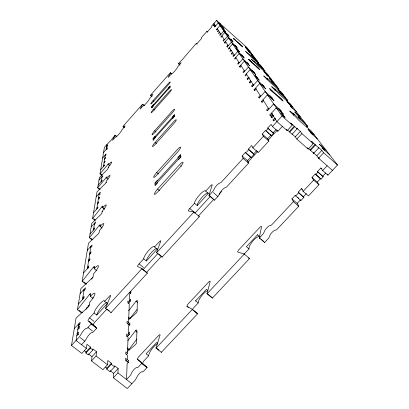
<?xml version="1.0" encoding="UTF-8"?>
<svg xmlns="http://www.w3.org/2000/svg" width="409" height="409" viewBox="0 0 409 409"><rect width="100%" height="100%" fill="white"/><g stroke="black" fill="none" stroke-linecap="round" stroke-linejoin="round"><path stroke-width="0.61" d="M126.074 360.922L127.271 359.644L127.424 355.263L125.737 353.943L125.819 351.955L127.496 353.269L126.202 354.659M127.496 353.269L128.073 337.251L126.458 335.983L126.529 334.153L128.508 335.707M129.648 334.736L128.206 333.601L128.477 326.039L129.827 324.582L129.888 322.849L128.232 324.639M127.393 323.882L128.6 322.578L129.28 303.672L127.792 302.491L127.853 300.937L129.336 302.118M130.374 301.356L129.392 300.574L129.622 294.148L130.87 292.793L130.921 291.315L129.264 293.115M157.593 343.698A8.18 2.377 -52.9 0 0 151.841 349.051A8.18 2.377 -52.9 0 0 148.656 355.82L144.142 360.631A2.347 0.68 -53.2 0 0 142.639 363.284L146.954 367.343A2.403 0.706 -53.3 0 1 147.02 367.589L143.774 371.035A2.388 0.7 -53.3 0 1 142.332 371.842A4.79 1.401 -53.5 0 0 139.454 373.448A4.79 1.401 -53.5 0 0 136.56 377.982L135.103 380.258L127.306 388.55L113.359 377.778L117.935 372.885L118.175 368.519L114.632 365.774L114.566 366.847L110.021 371.725L106.759 369.199L106.846 368.12L111.376 363.248L107.823 360.487L107.48 364.787L102.904 369.705L91.514 360.912L92.005 356.643L96.539 351.74L92.955 348.959L92.838 350.002L88.293 354.925L85.864 353.049L86.002 352.001L90.537 347.083L86.943 344.291L86.396 348.458L81.82 353.422L71.493 345.452L76.038 318.079A2.28 0.475 -52.2 0 1 76.442 317.67L87.628 307.548A2.275 0.481 -52.1 0 0 89.198 305.068L89.566 302.399A7.843 1.641 -51.9 0 0 94.98 293.887A7.843 1.641 -51.9 0 0 90.409 296.32L92.925 298.304A7.837 1.667 -52 0 1 93.364 297.829M113.359 377.778L113.641 373.376L118.175 368.519M106.759 369.199L111.304 364.322L111.376 363.248M91.514 360.912L96.089 355.968L96.539 351.74M144.259 105.65L142.547 104.188L140.098 109.121L143.518 105.466A4.596 0.593 -49.6 0 0 146.545 102.95A4.596 0.593 -49.6 0 0 149.546 98.651L152.981 94.51L150.451 95.287L152.071 96.657M85.864 353.049L90.409 348.12L90.537 347.083M90.409 296.32L90.757 293.769A2.203 0.455 -51.9 0 0 89.474 294.47L77.833 309.26A2.209 0.455 -52.1 0 1 77.429 309.736L81.187 312.68M96.555 270.553L94.223 268.693L94.525 266.499A2.04 0.394 -51.4 0 0 93.324 267.21L82.531 280.855A2.045 0.394 -51.6 0 1 82.153 281.3L85.639 284.061M102.117 228.074L100.067 226.417L100.302 224.71A1.789 0.307 -50.9 0 0 99.229 225.425L89.729 237.343A1.789 0.307 -51 0 1 89.397 237.731L92.122 239.93M104.576 209.28L102.649 207.706A5.946 0.976 -50.7 0 1 106.243 205.211A5.946 0.976 -50.7 0 1 102.153 211.289L101.938 212.849A1.718 0.286 -50.7 0 1 100.757 214.607L92.097 223.023A1.723 0.281 -50.8 0 0 91.785 223.355L89.397 237.731M102.649 207.706L102.858 206.202A1.682 0.271 -50.6 0 0 101.846 206.908L92.915 218.069A1.682 0.271 -50.8 0 1 92.603 218.437L95.006 220.385M92.603 218.437L97.025 191.841L105.292 183.575L106.141 182.337L106.34 180.982A5.332 0.792 -50.3 0 0 109.995 175.66A5.332 0.792 -50.3 0 0 106.739 178.094L106.861 176.8L97.685 187.864L99.842 189.638M109.837 165.609L108.605 164.587A5.056 0.711 -50.2 0 1 111.708 162.199A5.056 0.711 -50.2 0 1 108.247 167.194L108.063 168.411L107.265 169.566L99.407 177.496L97.685 187.864M108.605 164.587L108.712 163.431L100 173.917L101.805 175.405M86.672 308.872L86.851 307.624M103.559 152.531L106.964 148.682L107.061 148.053L106.212 149.014L106.708 149.428M82.516 299.531L84.131 289.24M87.362 268.718L90.885 246.346M93.436 230.139L94.535 223.181M96.749 209.101L99.213 193.442L100.169 194.219M101.033 181.887L101.826 176.872M103.441 166.616L105.261 155.042M106.11 149.643L106.923 144.484M77.429 309.736L80.962 288.473A2.101 0.414 -51.8 0 1 81.335 288.089L91.739 278.457A2.096 0.414 -51.6 0 0 93.186 276.213L93.503 273.923A7.239 1.416 -51.5 0 0 98.497 266.198A7.239 1.416 -51.5 0 0 94.223 268.693M82.153 281.3L88.472 243.299A1.835 0.322 -51.1 0 1 88.799 242.951L97.996 234.142A1.835 0.322 -51 0 0 99.259 232.235L99.505 230.466A6.34 1.104 -50.9 0 0 103.871 223.902A6.34 1.104 -50.9 0 0 100.067 226.417M100 173.917L104.423 147.306L109.438 141.805A2.572 0.322 -50 0 0 110.957 140.42A2.572 0.322 -50 0 0 112.593 138.237L115.169 135.154L116.642 136.386M150.461 95.292L170.302 72.792L168.14 77.419L171.637 73.676A4.637 0.598 -49.3 0 0 174.842 70.967A4.637 0.598 -49.3 0 0 177.751 66.764L181.156 62.746L178.309 63.738L180.977 60.885A2.623 0.337 -49.2 0 0 182.424 59.586A2.623 0.337 -49.2 0 0 184.035 57.567L196.279 43.41L197.118 44.146M302.491 189.433L301.535 188.605L298.238 192.123L303.887 197.368L300.866 200.584L295.221 195.344L291.934 198.851L297.19 203.375L298.723 206.264L277.363 228.974A2.418 0.767 -49.6 0 1 275.917 230.057L274.966 230.17A4.842 1.534 -49.8 0 0 271.612 232.864A4.842 1.534 -49.8 0 0 269.434 236.653L268.565 238.283L264.659 242.486L259.342 238.012A2.418 0.746 -50 0 1 259.332 237.711L261.576 226.581A2.372 0.716 -49.9 0 0 259.695 227.527L239.05 249.582A2.362 0.711 -50.5 0 0 237.695 252.087L244.117 253.928A2.423 0.741 -50.5 0 1 244.255 254.096L249.567 258.534L212.343 298.12L207.026 293.78A2.403 0.726 -51.5 0 1 207.046 293.447L210.211 281.443A2.352 0.695 -51.3 0 0 208.493 282.225L188.365 303.734A2.347 0.69 -51.8 0 0 186.928 306.31L188.375 307.481M115.164 135.18L112.449 140.379L115.788 136.816A4.565 0.583 -49.9 0 0 118.646 134.484A4.565 0.583 -49.9 0 0 121.734 130.098L125.159 125.962L122.956 126.366L142.547 104.188M193.104 309.971L197.537 313.55A2.403 0.736 -52 0 1 197.639 313.754L161.356 352.343L156.028 348.141A2.398 0.7 -52.8 0 1 156.085 347.773L160.123 334.94A2.347 0.675 -52.6 0 0 158.569 335.569L138.932 356.551A2.347 0.665 -53.1 0 0 137.414 359.199L141.626 363.182A2.408 0.69 -53.2 0 1 141.693 363.422L147.02 367.589M142.511 104.3L144.142 105.696M127.905 340.595L135.466 330.774A2.178 0.578 -52.5 0 1 136.851 330.181L136.662 342.399A2.25 0.613 -52.8 0 1 135.2 344.92L127.547 351.351M127.388 348.851L128.61 349.807A2.188 0.588 -52.9 0 0 129.014 349.337L136.933 339.03M128.605 310.825L136.023 301.259A2.014 0.501 -52 0 1 137.312 300.635L137.148 311.162A2.076 0.527 -52.2 0 1 135.793 313.447L128.84 319.46M128.518 317.987L129.653 318.887A2.025 0.511 -52.3 0 0 130.026 318.453L137.035 309.388M85.941 309.245L89.428 304.807M91.412 279.178L92.95 277.23M81.544 344.7L85.22 340.661L86.304 338.938A4.857 1.115 -52.6 0 1 89.367 334.439A4.857 1.115 -52.6 0 1 92.081 332.66A2.418 0.557 -52.5 0 0 93.446 331.76L96.688 328.233A2.439 0.562 -52.5 0 0 96.657 328.013L93.303 324.695L88.835 321.203M146.376 272.236L141.821 268.56L137.49 266.412A2.377 0.542 -51.3 0 1 139.05 263.882L143.682 258.825A8.313 1.907 -51.1 0 1 149.055 250.057A8.313 1.907 -51.1 0 1 154.53 246.975L159.198 241.877A2.382 0.552 -50.9 0 1 160.798 240.973L156.662 252.384A2.434 0.573 -51 0 0 156.606 252.696L162.076 257.149L199.347 216.632L193.779 211.934L188.319 210.937A2.393 0.562 -50.3 0 1 189.786 208.483L194.541 203.293A8.379 1.963 -50 0 1 199.623 194.812A8.379 1.963 -50 0 1 205.671 191.141L210.461 185.911A2.403 0.567 -49.8 0 1 212.23 184.832L209.014 195.328A2.454 0.593 -49.9 0 0 208.994 195.604L214.454 200.206L218.375 195.901L219.321 194.306A4.908 1.222 -49.8 0 1 221.663 190.574A4.908 1.222 -49.8 0 1 224.93 187.731L225.783 187.521A2.449 0.608 -49.7 0 0 227.184 186.366L248.575 163.109L247.522 160.614L242.118 155.962L245.41 152.373L245.666 152.971L251.085 157.644L254.117 154.346L248.437 149.075L251.739 145.476L252.834 147.828L258.289 152.547L268.866 141.049L267.609 138.763L262.205 134.055L265.533 130.43L271.254 135.706L273.503 133.257L267.777 127.981L271.111 124.346L272.409 126.493L277.859 131.274L282.363 126.381M207.741 32.137L206.903 31.396L201.371 37.648L201.683 38.323L196.565 44.111L196.279 43.41M257.951 63.692L258.687 62.868L246.668 47.296L216.576 20.45L211.591 26.089L211.964 26.697L207.245 32.035L206.903 31.396M214.577 24.433L213.692 25.435L213.498 25.133L214.382 24.131M106.601 146.519L107.536 144.955L106.698 145.906L107.194 146.315M214.981 25.067L214.091 26.074L214.285 26.386L215.18 25.373M106.299 148.436L107.245 146.857L106.401 147.813L106.897 148.227M153.002 100.737L167.9 83.917A3.415 0.455 -49.4 0 1 170.236 81.974A3.415 0.455 -49.4 0 1 168.068 85.113L153.068 102.045A3.4 0.455 -49.5 0 1 150.798 103.912A3.4 0.455 -49.5 0 1 153.002 100.737L153.922 101.524M102.649 157.992L106.13 154.06L105.154 155.706M217.465 28.937L216.54 29.98L216.335 29.652L220.022 25.486L224.112 29.136L222.869 27.899M104.704 158.574L105.588 157.577L104.597 159.259M218.37 30.343L217.435 31.396L217.644 31.738L218.585 30.68M151.708 106.877L170.011 86.233M151.744 107.705L170.129 86.974M104.142 162.148L105.041 161.141L104.929 161.841L104.029 162.854M219.495 32.096L218.544 33.17L218.764 33.518L219.715 32.444M153.441 109.239L169.019 91.682A3.574 0.501 -49.4 0 1 171.468 89.683A3.574 0.501 -49.4 0 1 169.208 92.986L153.513 110.665A3.558 0.496 -49.6 0 1 151.141 112.582A3.558 0.496 -49.6 0 1 153.441 109.239L154.403 110.057M103.554 165.89L104.464 164.868L104.351 165.589L100.706 169.699M220.676 33.937L219.71 35.026L219.935 35.384L223.81 31.023L228.35 35.2L227.276 34.244M222.107 36.171L221.126 37.28L220.891 36.907L224.817 32.49L229.158 36.355L227.818 35.026M98.978 180.067L102.771 175.804L102.654 176.591L101.698 177.659M231.075 39.714L232.194 40.711L227.445 36.335L223.391 40.885L223.145 40.496L224.152 39.361M101.161 181.069L102.127 179.991L101.999 180.798L98.134 185.144M225.722 41.8L224.689 42.955L224.439 42.551L228.544 37.94L233.074 41.974L231.668 40.568M235.231 45.701L236.402 46.744L231.417 42.147L227.174 46.907L226.903 46.478L227.961 45.292M154.556 130.854L171.867 111.453A3.967 0.619 -49.5 0 1 174.602 109.321A3.967 0.619 -49.5 0 1 172.102 113.063L154.648 132.618A3.952 0.613 -49.7 0 1 152.01 134.643A3.952 0.613 -49.7 0 1 154.556 130.854L155.89 131.984M96.192 196.826L100.225 192.312L100.087 193.201L99.075 194.336M229.679 47.971L228.6 49.182L228.319 48.737L232.624 43.906L237.373 48.129L235.881 46.636M230.906 49.883L229.812 51.11L230.098 51.57L231.197 50.338M98.324 199.117L99.351 197.966L99.494 197.046L98.467 198.191L99.377 198.932M153.099 138.825L174.444 114.929M153.145 139.944L174.602 115.936M97.705 203.028L98.748 201.862L98.6 202.813L97.557 203.984M232.747 52.756L231.627 54.003L231.33 53.528L232.445 52.28M155.154 142.388L173.39 122.005A4.182 0.685 -49.5 0 1 176.279 119.811A4.182 0.685 -49.5 0 1 173.646 123.794L155.256 144.346A4.162 0.68 -49.8 0 1 152.47 146.422A4.162 0.68 -49.8 0 1 155.154 142.388L156.56 143.574M96.907 208.115L97.966 206.928L97.812 207.915L93.564 212.665M234.06 54.806L232.925 56.074L233.237 56.57L237.798 51.473L243.161 56.422L241.903 55.307M236.044 57.889L234.884 59.187L234.556 58.671L239.188 53.502L244.275 58.017L242.655 56.386M91.197 226.903L95.65 221.939L95.481 223.028L94.361 224.275M238.887 62.321L237.69 63.656L238.033 64.208L242.844 58.845L248.503 64.08L247.179 62.904M93.615 229.004L94.75 227.741L94.576 228.871L90.026 233.938M241.085 65.747L239.858 67.112L239.5 66.539L244.388 61.099L249.741 65.849L248.012 64.106M244.25 70.685L242.987 72.091L243.37 72.705L248.462 67.056L254.449 72.603L253.059 71.365M156.708 172.511L177.363 149.587A4.734 0.879 -49.7 0 1 180.66 147.255A4.734 0.879 -49.7 0 1 177.695 151.882L156.841 175.016A4.714 0.869 -50.1 0 1 153.682 177.194A4.714 0.869 -50.1 0 1 156.708 172.511L158.528 174.029M87.301 250.323L92.081 245.017L91.887 246.274L90.686 247.609M246.709 74.515L245.41 75.951L245.006 75.312L250.18 69.571L255.829 74.581L253.989 72.705M257.885 63.134L258.376 62.587L248.902 53.962L245.569 51.462L251.295 57.142L260.308 64.97L265.012 71.064L264.49 71.636M248.892 77.92L247.568 79.387L247.148 78.722L248.468 77.26L249.337 78.022M89.617 254.398L90.844 253.038L91.049 251.729L89.827 253.079L90.793 253.851M155.031 183.406L180.64 155.037M155.103 185.016L180.865 156.489M251.136 81.417L249.781 82.915L249.347 82.219L250.697 80.726M88.523 261.351L89.775 259.971L89.985 258.606L88.738 259.986L89.627 260.691M157.567 189.05L179.551 164.75A5.041 0.997 -49.9 0 1 183.074 162.363A5.041 0.997 -49.9 0 1 179.924 167.347L157.71 191.887A5.02 0.987 -50.2 0 1 154.346 194.111A5.02 0.987 -50.2 0 1 157.567 189.05L159.5 190.66M264.158 71.34L264.679 70.767L254.679 61.652L254.117 61.207L254.654 61.933L251.228 59.111L257.343 65.195L266.816 73.4L278.918 89.09L278.34 89.724M262.706 85.256L264.214 86.596L257.675 80.527L252.128 86.652L251.673 85.931L253.053 84.402L253.953 85.2M83.543 272.941L88.641 267.307L88.86 265.886L87.587 267.292L88.492 268.013M255.962 88.937L254.546 90.501L254.071 89.74L259.715 83.508L265.855 88.942L263.805 86.841M266.862 79.648L267.45 79.009L266.775 78.104L278.918 89.09M80.098 293.682L85.481 287.752L85.236 289.357L83.881 290.845M270.533 96.529L272.138 97.95L265.15 91.452L259.234 97.966L258.718 97.143L260.185 95.522M263.488 100.67L261.975 102.337L261.433 101.473L267.471 94.842L273.999 100.614L271.786 98.329M78.364 304.086L83.896 298.008L84.157 296.331L82.776 297.844L83.763 298.621M274.945 90.522L275.564 89.837L274.828 88.814L287.737 100.517L287.118 101.192M277.721 89.668L278.549 88.758M279.459 109.382L281.177 110.895L273.672 103.906L267.328 110.854L266.734 109.914L268.314 108.186M74.274 328.698L80.149 322.277L79.852 324.189L78.375 325.804M272.097 114.091L270.472 115.865L269.853 114.878L276.331 107.792L283.309 113.953L280.896 111.447M273.324 115.998L271.678 117.792L271.049 116.78L272.68 114.995L273.565 115.773M286.571 101.008L287.348 100.164M77.787 329.536L79.28 327.911L79.581 325.963L78.099 327.583L79.08 328.345M95.747 327.302L91.187 323.739L87.94 320.503A2.377 0.521 -52.3 0 1 89.576 317.895L94.09 312.962A8.298 1.841 -52.1 0 1 99.745 303.928A8.298 1.841 -52.1 0 1 104.673 301.413L109.223 296.438A2.377 0.532 -51.9 0 1 110.665 295.697L105.655 307.972A2.428 0.552 -52.1 0 0 105.563 308.32L111.038 312.634L147.352 273.156A2.439 0.583 -51.5 0 0 147.286 272.972L146.166 272.409M275.339 119.142L273.672 120.962L273.018 119.924L274.679 118.114L275.574 118.896M76.82 335.687L78.334 334.035L78.64 332.031L77.137 333.672L78.487 334.72M94.09 312.962L96.769 315.063L107.352 303.529A8.292 1.866 -52.1 0 0 107.23 302.854M143.682 258.825L146.356 260.993L157.204 249.158L154.53 246.975M194.541 203.293L197.215 205.533L208.345 193.396L205.671 191.141M245.666 152.971L248.698 149.668L248.437 149.075M265.84 130.977L268.089 128.523L267.777 127.981M71.493 345.452L79.295 336.944L80.839 334.69A4.862 1.084 -52.5 0 1 83.917 330.196A4.862 1.084 -52.5 0 1 86.616 328.396A2.423 0.542 -52.4 0 0 87.971 327.491L91.217 323.954A2.439 0.547 -52.4 0 0 91.187 323.739M105.563 308.32L141.882 268.739A2.439 0.567 -51.4 0 0 141.821 268.56M156.606 252.696L193.881 212.072A2.454 0.588 -50.3 0 0 193.779 211.934M208.994 195.604L212.915 191.294L213.871 189.699A4.918 1.186 -49.8 0 1 216.228 185.972A4.918 1.186 -49.8 0 1 219.485 183.114L220.328 182.895A2.454 0.593 -49.7 0 0 221.724 181.729L243.12 158.416L242.118 155.962M252.834 147.828L263.411 136.299L262.205 134.055M272.409 126.493L281.985 116.059L216.576 20.45M106.887 309.056L94.924 322.082A2.377 0.537 -52.4 0 0 93.303 324.695M158.114 253.258L144.397 268.202A2.377 0.557 -51.4 0 0 143.104 269.996M210.635 196.054L195.129 212.941A2.393 0.578 -50.3 0 0 194.842 213.268M247.522 160.614L250.814 157.036L251.085 157.644M253.836 153.748L256.724 150.604M267.609 138.763L270.932 135.149L270.032 134.362M273.176 132.705L276.09 129.53M146.586 272.394L161.269 256.428M198.339 216.11L213.784 199.316M247.885 162.225L257.828 151.412M268.207 140.129L277.282 130.256M219.081 194.275L221.673 191.453M293.299 115.231L294.015 114.459L293.043 113.114L307.757 126.458L307.047 127.225M129.392 300.574L130.66 299.194L130.609 300.733L128.063 303.498M272.399 113.927L271.469 113.109L276.908 121.591L287.195 130.624L292.266 125.123L290.763 122.991L297.139 128.809L292.108 134.259L287.537 130.016M289.327 131.586L294.347 126.146M289.695 132.138L294.725 126.683M308.294 148.268L313.729 153.268L318.754 147.874L311.546 141.315L313.243 143.62L308.176 149.07L296.842 139.106L295.303 136.841L300.318 131.417L296.755 128.273L297.139 128.809M306.52 126.908L307.312 126.059M296.842 139.106L301.914 133.631L300.318 131.417M128.206 333.601L129.581 332.118L129.525 333.928L126.969 336.679M310.063 149.822L315.083 144.433M310.482 150.415L315.513 145.011M332.445 170.4L318.575 158.206L316.827 155.768L321.842 150.394L318.32 147.286L318.754 147.874M127.194 361.694L128.666 360.124L128.595 362.185L127.122 363.765L126.555 379.557L130.226 375.595L131.238 373.846A4.796 1.37 -53.4 0 1 134.152 369.317A4.796 1.37 -53.4 0 1 137.01 367.696A2.393 0.685 -53.3 0 0 138.447 366.878L141.693 363.422M318.575 158.206L323.642 152.787L321.842 150.394M319.398 158.073L318.989 158.508L318.146 157.327M192.332 309.741A2.347 0.706 -51.9 0 1 193.569 307.941L198.196 303.008L195.599 300.901L206.438 289.332L207.736 290.395M257.399 234.608A8.257 2.515 -50.2 0 1 257.512 234.827L246.397 246.693L248.994 248.866L244.25 253.923A2.357 0.726 -50.5 0 0 243.963 254.245M301.535 188.605L303.115 191.356L308.422 195.947L318.974 184.72L313.672 180.103L311.985 177.455L315.303 173.917L320.993 179.162L323.243 176.77L317.542 171.524L320.871 167.971L321.827 168.81M295.595 196.044L298.621 192.813L298.238 192.123M320.993 179.162L315.733 174.561L317.977 172.169L317.542 171.524M156.028 348.141L192.317 309.46A2.408 0.721 -52 0 0 192.215 309.255L186.928 306.31M207.026 293.78L244.255 254.096M259.342 238.012L263.253 233.8L264.132 232.174A4.847 1.498 -49.8 0 1 266.325 228.386A4.847 1.498 -49.8 0 1 269.674 225.681L270.61 225.553A2.423 0.746 -49.6 0 0 272.057 224.464L293.417 201.693L291.934 198.851M303.115 191.356L313.672 180.103M294.015 114.459A7.403 0.373 42.3 0 0 289.787 111.233A7.403 0.373 42.3 0 0 296.305 117.516L298.913 120.425L311.07 130.747L337.507 165.011L327.952 175.175L322.655 170.527L327.144 165.742M297.19 203.375L300.477 199.878L300.866 200.584M303.493 196.668L306.377 193.595M318.974 184.72L317.236 182.036L320.554 178.503M322.793 176.121L325.707 173.017M280.911 112.899L282.461 115.18L285.093 117.501L283.376 115.072L280.911 112.899L283.565 115.292M255.032 75.404L257.169 77.296L259.173 80.184L257.005 78.262L255.047 75.43L257.215 77.357M248.324 258.033L249.424 258.36A2.418 0.762 -50.5 0 1 249.567 258.534M239.454 51.815C237.215 50.384 233.038 43.962 239.475 51.81L237.634 50.174M236.31 48.242L238.13 49.878M225.507 31.713L222.961 28.891L225.507 31.713L223.927 30.292M222.961 28.881L224.526 30.281M195.901 312.629L197.537 313.55M220.64 24.704L218.708 22.725M218.713 22.715L220.64 24.693L219.152 23.364M84.203 350.61L86.002 352.001M88.421 353.872L92.005 356.643M105.512 367.088L106.846 368.12M110.098 370.636L113.641 373.376M80.21 337.655L84.77 341.193M90.409 348.12L92.838 350.002M111.304 364.322L114.566 366.847M86.396 348.458L76.069 340.462L78.681 323.882L79.678 324.664M96.089 355.968L107.48 364.787M117.935 372.885L131.882 383.683M128.411 362.645L125.481 360.36L125.563 358.315L127.271 359.644M137.414 359.199L141.77 362.604M142.516 363.877L146.954 367.343M91.217 323.954L96.688 328.233M87.971 327.491L92.536 331.05M89.576 317.895L94.034 321.387M79.09 310.242L82.378 312.819M127.179 347.901L129.014 349.337M88.037 305.779L88.86 306.428M148.656 355.82L146.054 353.775L156.627 342.491L157.496 343.177M128.6 322.578L127.041 321.346L126.969 323.064L129.863 325.349M89.474 294.47L90.721 295.451M135.466 330.774L137.358 332.266M107.48 309.414L109.3 310.85M156.085 347.773L159.04 350.104M83.697 281.775L86.682 284.143M128.564 317.297L130.026 318.453M104.673 301.413L107.352 303.529M129.193 292.282L130.64 293.432M93.324 267.21L94.673 268.284M136.023 301.259L137.715 302.609M90.752 238.166L92.797 239.812M139.05 263.882L143.503 267.481M141.882 268.739L147.352 273.156M192.317 309.46L197.639 313.754M93.876 218.851L95.317 220.016M99.229 225.425L101.008 226.867M158.943 254.24L162.128 256.837A2.428 0.588 -51.1 0 0 162.076 257.149M207.537 293.846L211.479 297.057M102.153 211.289L102.644 211.683M101.846 206.908L104.234 208.861M98.83 188.242L100.123 189.306M106.166 182.24L106.606 182.603M105.987 177.562L108.037 179.162M101.089 174.28L102.071 175.093M107.884 164.167L109.924 165.86M108.247 167.194L108.661 167.537M106.964 148.682L107.465 149.101M189.786 208.483L194.239 212.199M115.123 135.277L116.759 136.647M257.512 234.827L260.109 237.016M209.924 196.095L213.109 198.774M259.332 237.711L260.216 238.457M261.545 239.572L263.754 241.438M122.956 126.366L124.183 127.378M123.472 126.8L124.29 127.49M213.355 192.613L217.905 196.453M180.676 165.701L181.427 166.335M243.12 158.416L248.575 163.109M293.417 201.693L298.723 206.264M246.765 153.539L250.364 156.647M297.609 197.404L298.565 198.227M248.698 149.668L254.117 154.346M298.621 192.813L303.887 197.368M170.302 72.792L171.611 73.922M170.277 72.894L171.504 73.952M311.985 177.455L317.236 182.036M263.411 136.299L268.866 141.049M178.309 63.738L179.94 65.159M268.089 128.523L273.503 133.257M317.977 172.169L323.243 176.77M266.883 131.611L269.132 133.574M261.433 101.473L262.327 102.26M266.734 109.914L267.665 110.732M292.179 134.096L295.303 136.841M316.827 155.768L313.304 152.669L313.729 153.268M269.853 114.878L271.162 116.028M271.049 116.78L272.368 117.945M273.018 119.924L273.912 120.711M267.45 79.009L263.708 75.962L270.702 82.981L281.162 91.994L287.737 100.517M317.466 139.04L310.339 132.414L311.929 133.82M247.148 78.722L248.012 79.484M249.347 82.219L250.226 83.001M326.039 150.149L319.368 144.259L321.883 146.836M256.254 88.865L255.477 88.186L260.712 96.34M323.739 149.265L322.047 147.772L329.71 154.904M251.673 85.931L252.578 86.723M254.071 89.74L254.991 90.553M282.348 115.036L285.027 117.398M281.985 116.059L292.266 125.123M301.914 133.631L313.243 143.62M323.642 152.787L337.507 165.011M258.718 97.143L259.674 97.986M292.542 106.739L287.041 101.861L288.984 103.82M231.33 53.528L232.251 54.346M291.791 107.49L290.385 106.243L296.607 112.01M269.899 88.937L281.888 99.561M270.671 90.006L282.731 100.691M256.954 78.201L259.158 80.154M300.503 117.056L294.725 111.938L296.796 114.034M299.915 118.114L298.437 116.805L305.022 122.915M239.5 66.539L240.395 67.332M314.255 134.883L307.997 129.346L310.303 131.698M268.401 75.46L263.764 71.33L265.318 72.879M267.281 75.45L266.101 74.397L271.249 79.147M248.652 59.469L258.692 68.395M249.188 60.205L259.275 69.177M273.948 82.649L269.112 78.349L270.753 79.985M272.895 82.787L271.663 81.693L277.057 86.672M223.145 40.496L223.984 41.237M283.309 94.776L278.14 90.184L279.93 91.984M224.439 42.551L225.287 43.308M281.014 93.4L279.705 92.24L285.456 97.557M226.903 46.478L227.777 47.255M218.723 22.74L220.2 24.059M249.025 50.348L245.083 46.83L246.351 48.078M221.479 25.895L222.476 26.789L218.263 22.909L214.659 26.979L214.464 26.667L215.359 25.655L215.86 26.099M221.949 26.575L223.401 28.109L222.389 27.209M246.964 48.886L245.973 47.996L250.242 51.923M250.988 52.889L246.975 49.31L248.268 50.588M249.72 52.485L248.703 51.575L253.089 55.614M233.513 38.466L242.154 46.166M233.907 39.008L242.731 46.938L240.088 44.33M255.068 58.18L250.911 54.474L252.266 55.813M253.831 57.858L252.772 56.917L257.338 61.12M261.852 66.969L257.45 63.047L258.902 64.494M259.679 65.506L258.57 64.52L263.386 68.957M213.498 25.133L213.994 25.573M265.012 71.064L264.679 70.767M258.687 62.868L258.376 62.587M307.757 126.458L290.288 103.82L279.47 94.551L277.328 92.189A6.483 0.286 42.2 0 1 271.714 86.815A6.483 0.286 42.2 0 1 275.564 89.837M246.07 47.71L247.256 49.259M247.977 50.205L250.022 52.879M251.954 55.404L254.158 58.288M258.549 64.029L260.042 65.982M264.925 72.362L267.696 75.987M270.323 79.423L273.345 83.375M279.434 91.335L281.52 94.065M288.417 103.083L292.379 108.262M296.172 113.221L300.569 118.973M309.562 130.732L312.686 134.817M321.039 145.732L324.613 150.405M256.3 66.263L256.111 66.007L259.48 69.448L256.867 67.035M279.03 97.025L278.759 96.657L281.622 99.198L283.023 101.079L279.853 98.145M235.599 40.327L233.391 38.298L234.045 39.198M251.08 61.621L248.488 59.228L251.806 62.623L251.622 62.372M272.798 91.504L269.654 88.595L270.942 90.374L273.846 92.95L273.585 92.587M327.22 174.137L327.952 175.175M307.185 147.654L308.176 149.07M320.871 167.971L322.655 170.527M221.259 25.588L223.094 28.221M227.026 33.886L228.074 35.394M230.804 39.32L231.944 40.966M234.935 45.271L236.187 47.076M241.561 54.816L243.002 56.892M246.801 62.357L248.401 64.663M252.634 70.757L254.424 73.329M262.205 84.535L264.321 87.582M269.966 95.706L272.368 99.172M278.81 108.441L281.566 112.414M286.326 129.316L287.195 130.624M315.303 173.917L315.733 174.561M213.938 23.436L215.558 25.961M217.256 28.61L220.906 34.295M221.872 35.803L224.403 39.75M225.461 41.401L228.232 45.721M229.393 47.531L234.377 55.297M235.717 57.378L239.234 62.868M240.722 65.184L244.643 71.294M246.3 73.881L253.514 85.123M262.941 99.816L268.912 109.121M277.322 130.394L277.859 131.274M270.932 135.149L271.254 135.706M168.176 88.308L169.975 85.987L170.164 87.224L168.283 89.06M172.301 117.327L174.392 114.592L174.653 116.274L172.496 118.692L172.445 118.349M178.063 157.889L177.997 157.404L180.568 154.556L180.942 156.974L178.344 159.853L178.273 159.357M153.533 104.822L153.518 104.551L151.698 106.606L151.759 107.981L153.574 105.64M155.221 136.448L155.2 136.079L153.078 138.452L153.16 140.323L155.282 137.557M157.577 180.584L157.547 180.057L155.006 182.869L155.123 185.558L157.69 182.716L157.664 182.179M264.659 242.486A2.418 0.762 -50 0 1 264.638 242.184M248.994 248.866A8.252 2.541 -50.2 0 1 253.115 240.743A8.252 2.541 -50.2 0 1 259.833 236.622M212.343 298.12A2.398 0.741 -51.5 0 1 212.363 297.778M198.196 303.008A8.19 2.469 -51.6 0 1 201.596 295.845A8.19 2.469 -51.6 0 1 207.859 290.681M195.599 300.901A8.2 2.439 -51.6 0 1 195.579 300.589M161.356 352.343A2.393 0.716 -52.9 0 1 161.407 351.97M214.454 200.206A2.449 0.608 -49.9 0 1 214.474 199.924M199.239 216.489A2.449 0.603 -50.3 0 1 199.347 216.632M111.038 312.634A2.423 0.567 -52.2 0 1 111.125 312.287M96.769 315.063A8.292 1.866 -52.1 0 1 100.88 307.808A8.292 1.866 -52.1 0 1 106.652 302.691M146.356 260.993A8.308 1.933 -51.1 0 1 151.708 252.215A8.308 1.933 -51.1 0 1 157.204 249.158M197.215 205.533A8.369 1.994 -50 0 1 202.276 197.041A8.369 1.994 -50 0 1 208.345 193.396"/></g></svg>
